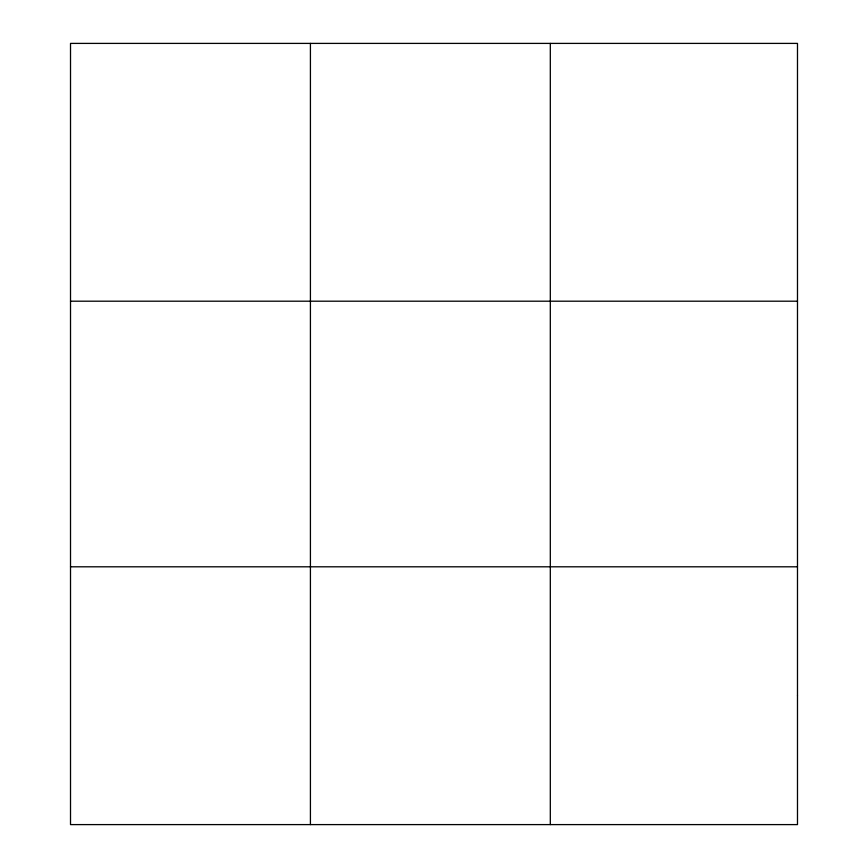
<?xml version="1.0" encoding="UTF-8"?>
<svg xmlns="http://www.w3.org/2000/svg" width="868" height="868" viewBox="0 0 868 868"><rect width="100%" height="100%" fill="white"/><g stroke="black" fill="none" stroke-linecap="round" stroke-linejoin="round"><path stroke-width="1.3" d="M310.418 43.4L310.418 824.6M550.312 43.4L550.312 824.6M70.514 301.196L797.486 301.196M70.514 566.804L797.486 566.804M797.486 695.702L797.486 824.6L70.514 824.6L70.514 43.4L797.486 43.4L797.486 695.702"/></g></svg>
